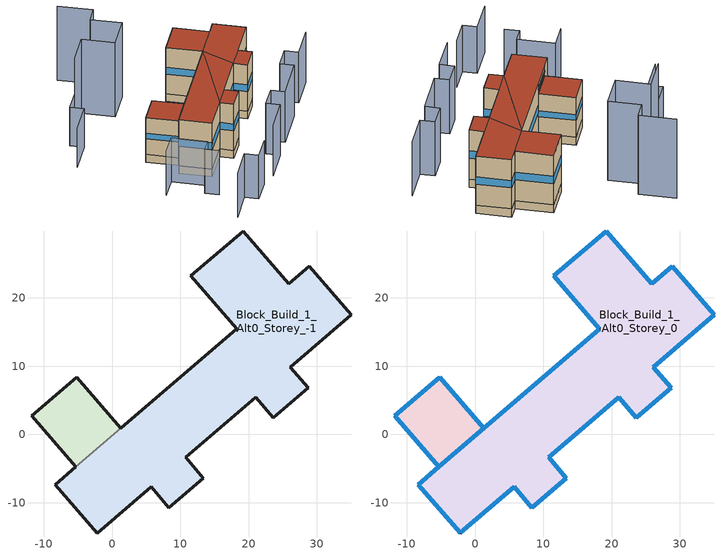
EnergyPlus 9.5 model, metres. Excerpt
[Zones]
Block_Build_0_Alt0_Storey_-1
 floor ground (Project Basement Floor): -5.15,8.4 1.3,0.9 -5.27,-4.75 -11.75,2.73 z-2.5
 wall ground (Project Basement Wall): 1.3,0.9 -5.15,8.4 -11.75,2.73 -5.27,-4.75 z-2.5:0
 wall to Block_Build_1_Alt0_Storey_-1 (Project Partition): -5.27,-4.75 1.3,0.9 z-2.5:0
Block_Build_1_Alt0_Storey_-1
 floor ground (Project Basement Floor): 28.9,24.63 35.02,17.52 26.07,9.83 28.69,6.8 23.61,2.43 21.01,5.48 10.81,-3.31 13.36,-6.39 8.28,-10.74 5.72,-7.66 -2.19,-14.42 -8.31,-7.36 18.22,15.44 11.52,23.22 19.19,29.78 25.86,22.03 z-2.5
 wall ground (Project Basement Wall): -5.27,-4.75 -8.31,-7.36 -2.19,-14.42 5.72,-7.66 8.28,-10.74 13.36,-6.39 10.81,-3.31 21.01,5.48 23.61,2.43 28.69,6.8 26.07,9.83 35.02,17.52 28.9,24.63 25.86,22.03 19.19,29.78 11.52,23.22 18.22,15.44 1.3,0.9 z-2.5:0
Block_Build_0_Alt0_Storey_0
 floor to Block_Build_0_Alt0_Storey_-1 (Project Heated1rstFloor): -5.15,8.4 1.3,0.9 -5.27,-4.75 -11.75,2.73 z0
 wall outside (Project Wall): 1.3,0.9 -5.15,8.4 -11.75,2.73 -5.27,-4.75 z0:12
 wall to Block_Build_1_Alt0_Storey_0 (Project Partition): -5.27,-4.75 1.3,0.9 z0:12
 window (Project External Window): 1.3,0.9 -5.15,8.4 / -5.16,8.4 -11.75,2.74 / -11.75,2.73 -5.28,-4.75 z5.1:6.9
 roof outside (Project Flat Roof): 1.3,0.9 -5.15,8.4 -11.75,2.73 -5.27,-4.75 z12
Block_Build_1_Alt0_Storey_0
 floor to Block_Build_1_Alt0_Storey_-1 (Project Heated1rstFloor): 28.9,24.63 35.02,17.52 26.07,9.83 28.69,6.8 23.61,2.43 21.01,5.48 10.81,-3.31 13.36,-6.39 8.28,-10.74 5.72,-7.66 -2.19,-14.42 -8.31,-7.36 18.22,15.44 11.52,23.22 19.19,29.78 25.86,22.03 z0
 wall outside (Project Wall): -5.27,-4.75 -8.31,-7.36 -2.19,-14.42 5.72,-7.66 8.28,-10.74 13.36,-6.39 10.81,-3.31 21.01,5.48 23.61,2.43 28.69,6.8 26.07,9.83 35.02,17.52 28.9,24.63 25.86,22.03 19.19,29.78 11.52,23.22 18.22,15.44 1.3,0.9 z0:15; 1.3,0.9 -5.27,-4.75 z12:15
 window (Project External Window): -8.31,-7.36 -2.19,-14.42 / -2.19,-14.42 5.72,-7.66 / 5.72,-7.66 8.28,-10.73 / 8.28,-10.73 13.36,-6.39 / 13.36,-6.39 10.81,-3.31 / 10.81,-3.31 21.01,5.47 / 21.01,5.47 23.6,2.43 / 23.61,2.43 28.69,6.8 / 28.69,6.8 26.07,9.82 / 26.08,9.83 35.02,17.52 / 35.02,17.52 28.9,24.63 / 28.9,24.63 25.87,22.03 / 25.86,22.03 19.19,29.77 / 19.19,29.78 11.53,23.22 / 11.53,23.21 18.22,15.44 / -5.28,-4.75 -8.31,-7.35 / 18.22,15.43 1.31,0.91 z6.38:8.62; 1.3,0.9 -5.27,-4.75 z13.28:13.72
 roof outside (Project Flat Roof): 10.81,-3.31 21.01,5.48 18.22,15.44 5.72,-7.66 z15; 28.69,6.8 26.07,9.83 21.01,5.48 23.61,2.43 z15; 13.36,-6.39 10.81,-3.31 5.72,-7.66 8.28,-10.74 z15; 5.72,-7.66 18.22,15.44 -8.31,-7.36 -2.19,-14.42 z15; 25.86,22.03 19.19,29.78 11.52,23.22 18.22,15.44 z15; 26.07,9.83 35.02,17.52 28.9,24.63 25.86,22.03 18.22,15.44 21.01,5.48 z15
shading: -30.34,9.4 -22.71,15.98 / -22.71,15.98 -25.32,19.01 / -25.32,19.01 -20.05,23.56 z0:12.6; -8.71,-25.69 -11.31,-22.65 / -11.31,-22.65 -8.27,-20.05 / -8.27,-20.05 -14.91,-12.29 / -14.91,-12.29 -20.2,-16.76 z0:14.3; 4.14,-29.17 -1.56,-34.04 / -1.56,-34.04 -4.16,-31 / -4.16,-31 -11.76,-37.51 z0:14.2; -20.05,23.56 -12.65,29.94 / -12.65,29.94 -6.5,22.81 / -6.5,22.81 1.14,29.39 / 1.14,29.39 -4.67,36.14 / -4.67,36.14 -0.89,39.43 / -0.89,39.43 -7.45,47.1 z0:24.1; 44.98,3.83 37.12,-2.92 / 37.12,-2.92 34.51,0.11 / 34.51,0.11 29.4,-4.26 / 29.4,-4.26 32.01,-7.29 / 32.01,-7.29 21.83,-16.12 / 21.83,-16.12 19.19,-13.11 / 19.19,-13.11 14.11,-17.45 / 14.11,-17.45 16.71,-20.49 / 16.71,-20.49 8.79,-27.24 z0:16.4
[Building]
None: North Axis=0; Terrain=Suburbs; Loads Convergence Tolerance Value=0.04; Temperature Convergence Tolerance Value=0.4; Solar Distribution=FullExterior; Maximum Number of Warmup Days=25; Minimum Number of Warmup Days=6
[Site:Location]
WeatherData/USA_CA_San.Francisco.Intl.AP.724940_TMY3.epw: Latitude=37.62; Longitude=-122.4; Time Zone=-8; Elevation=2
[SizingPeriod:DesignDay] Day of Month=21; Humidity Condition Type=Wetbulb; Barometric Pressure=100594; Rain Indicator=No; Snow Indicator=No; Daylight Saving Time Indicator=No; Solar Model Indicator=ASHRAEClearSky
Name | Month | Day Type | Maximum DryBulb Temperature | Daily DryBulb Temperature Range | Wetbulb or DewPoint at Maximum DryBulb | Wind Speed | Wind Direction | Sky Clearness
DENVER_STAPLETON Ann Htg 99.6% Condns DB | 12 | WinterDesignDay | -20 | 0 | -20 | 2.3 | 180 | 0
DENVER_STAPLETON Ann Clg .4% Condns DB=>MWB | 7 | SummerDesignDay | 34.1 | 15.2 | 15.8 | 4 | 120 | 1
[SITE:GROUNDTEMPERATURE:BUILDINGSURFACE]
15, 15, 15, 15, 15, 15, 15, 15, 15, 15, 15, 15
[MATERIAL] Solar Absorptance=0.7; Visible Absorptance=0.7
Name | Roughness | Thickness | Conductivity | Density | Specific Heat | Thermal Absorptance
Basement Floor; Heated1rstFloor Inertia | Rough | 0.1 | 0.9 | 2300 | 1000 | 0.9
Heated1rstFloor Insulation | Rough | 0.15 | 0.035 | 150 | 1000 | 0.9
Roof Insulation | Rough | 0.334 | 0.03 | 150 | 1000 | 0.9
Wall Inertia | Rough | 0.2 | 0.9 | 2300 | 1000 | 0.9
Wall Insulation | Rough | 0.188 | 0.03 | 150 | 1000 | 0.9
HeatedZoneIntMass; NonHeatedZoneIntMass | Rough | 0.1 | 0.3 | 600 | 1400 | 0.9
AirWallMaterial | MediumSmooth | 0.01 | 0.6 | 800 | 1000 | 0.95
[WINDOWMATERIAL:SIMPLEGLAZINGSYSTEM]
Window: UFactor=1.013; Solar Heat Gain Coefficient=0.7; Visible Transmittance=0.8
[CONSTRUCTION]
Project Wall: Wall Inertia, Wall Insulation
Project Basement Wall: Wall Inertia
Project Partition: AirWallMaterial
Project Basement Floor: Basement Floor
Project Flat Roof: Roof Insulation
Project External Window: Window
Project Heated1rstFloor: Heated1rstFloor Inertia, Heated1rstFloor Insulation
HeatedZoneIntMassObj: HeatedZoneIntMass
NonHeatedZoneIntMassObj: NonHeatedZoneIntMass
[ZONE] Type=1; Multiplier=1; Ceiling Height=autocalculate; Volume=autocalculate; Floor Area=autocalculate; Part of Total Floor Area=Yes
Block_Build_0_Alt0_Storey_-1; Block_Build_0_Alt0_Storey_0; Block_Build_1_Alt0_Storey_-1; Block_Build_1_Alt0_Storey_0
[INTERNALMASS]
Name | Construction | Zone or ZoneList | Surface Area
Block_Build_0_Alt0_Storey_-1IntMass | NonHeatedZoneIntMassObj | Block_Build_0_Alt0_Storey_-1 | 172
Block_Build_1_Alt0_Storey_-1IntMass | NonHeatedZoneIntMassObj | Block_Build_1_Alt0_Storey_-1 | 1234
Block_Build_0_Alt0_Storey_0IntMass | HeatedZoneIntMassObj | Block_Build_0_Alt0_Storey_0 | 687
Block_Build_1_Alt0_Storey_0IntMass | HeatedZoneIntMassObj | Block_Build_1_Alt0_Storey_0 | 6168
[PEOPLE] Number of People Calculation Method=People; Number of People=1; Fraction Radiant=0.3; Sensible Heat Fraction=autocalculate; Activity Level Schedule=OccupActivity; Carbon Dioxide Generation Rate=3.82e-08; Enable ASHRAE 55 Comfort Warnings=No; Mean Radiant Temperature Calculation Type=ZoneAveraged; Work Efficiency Schedule=WorkEfficiency; Clothing Insulation Calculation Method=ClothingInsulationSchedule; Clothing Insulation Schedule=ClothingInsulation; Air Velocity Schedule=Airvelocity; Thermal Comfort Model 1 Type=FANGER
Name | Zone or ZoneList | Number of People Schedule
Block_Build_0_Alt0_Storey_0 Occ | Block_Build_0_Alt0_Storey_0 | OfficeOccuSchedule 1
Block_Build_1_Alt0_Storey_0 Occ | Block_Build_1_Alt0_Storey_0 | OfficeOccuSchedule 3
[ELECTRICEQUIPMENT] Schedule=LoadSchedule; Design Level Calculation Method=Watts/Area; Fraction Latent=0; Fraction Radiant=0; Fraction Lost=0; EndUse Subcategory=General
Name | Zone or ZoneList | Watts per Zone Floor Area
Block_Build_0_Alt0_Storey_0Load | Block_Build_0_Alt0_Storey_0 | 0.04
Block_Build_1_Alt0_Storey_0Load | Block_Build_1_Alt0_Storey_0 | 0.05
[ZONEINFILTRATION:DESIGNFLOWRATE] Schedule=AlwaysON; Design Flow Rate Calculation Method=AirChanges/Hour; Air Changes per Hour=1; Constant Term Coefficient=1; Temperature Term Coefficient=0; Velocity Term Coefficient=0; Velocity Squared Term Coefficient=0
Name | Zone or ZoneList
Block_Build_0_Alt0_Storey_-1Leak | Block_Build_0_Alt0_Storey_-1
Block_Build_1_Alt0_Storey_-1Leak | Block_Build_1_Alt0_Storey_-1
[ZONEINFILTRATION:FLOWCOEFFICIENT] Schedule=AlwaysON; Stack Coefficient=0.107; Pressure Exponent=0.667; Wind Coefficient=0.167; Shelter Factor=0.61
Name | Zone | Flow Coefficient
Block_Build_0_Alt0_Storey_0Leak | Block_Build_0_Alt0_Storey_0 | 0.0423417
Block_Build_1_Alt0_Storey_0Leak | Block_Build_1_Alt0_Storey_0 | 0.278454
[ZONEVENTILATION:DESIGNFLOWRATE] Schedule=AlwaysON; Design Flow Rate Calculation Method=AirChanges/Hour; Air Changes per Hour=4; Ventilation Type=Natural; Fan Pressure Rise=0; Fan Total Efficiency=1; Constant Term Coefficient=1; Temperature Term Coefficient=0; Velocity Term Coefficient=0; Velocity Squared Term Coefficient=0; Minimum Indoor Temperature=26; Maximum Indoor Temperature=100; Delta Temperature=1; Minimum Outdoor Temperature=-100; Maximum Outdoor Temperature=100; Maximum Wind Speed=40
Name | Zone or ZoneList
Block_Build_0_Alt0_Storey_0FreeCool | Block_Build_0_Alt0_Storey_0
Block_Build_1_Alt0_Storey_0FreeCool | Block_Build_1_Alt0_Storey_0
[HVACTEMPLATE:THERMOSTAT]
ResidZone: Constant Heating Setpoint=20.064; Constant Cooling Setpoint=50
[HVACTEMPLATE:ZONE:IDEALLOADSAIRSYSTEM] Template Thermostat=ResidZone; Maximum Heating Supply Air Temperature=50; Minimum Cooling Supply Air Temperature=13; Maximum Heating Supply Air Humidity Ratio=0.0156; Minimum Cooling Supply Air Humidity Ratio=0.0077; Heating Limit=NoLimit; Cooling Limit=NoLimit; Dehumidification Control Type=ConstantSensibleHeatRatio; Cooling Sensible Heat Ratio=0.7; Dehumidification Setpoint=60; Humidification Control Type=None; Humidification Setpoint=30; Outdoor Air Method=Sum; Outdoor Air Flow Rate per Person=0.007; Outdoor Air Flow Rate per Zone=0; Demand Controlled Ventilation Type=OccupancySchedule; Outdoor Air Economizer Type=NoEconomizer; Heat Recovery Type=Sensible; Sensible Heat Recovery Effectiveness=0.9; Latent Heat Recovery Effectiveness=0
Name | Maximum Sensible Heating Capacity | Outdoor Air Flow Rate per Zone Floor Area
Block_Build_0_Alt0_Storey_0 | 8592.75 | 0.0014
Block_Build_1_Alt0_Storey_0 | 77105.4 | 0.00175
[ENERGYMANAGEMENTSYSTEM:SENSOR]
Name | OutputVariable or OutputMeter Index Key | OutputVariable or OutputMeter
T0 | Block_Build_0_Alt0_Storey_0 | Zone Mean Air Temperature
T1 | Block_Build_1_Alt0_Storey_0 | Zone Mean Air Temperature
OutDryBulb | Environment | Site Outdoor Air Drybulb Temperature
Pow0 | Block_Build_0_Alt0_Storey_0 IDEAL LOADS AIR SYSTEM | Zone Ideal Loads Supply Air Total Heating Rate
Pow1 | Block_Build_1_Alt0_Storey_0 IDEAL LOADS AIR SYSTEM | Zone Ideal Loads Supply Air Total Heating Rate
DHWPow | DHW | Water Use Equipment Heating Rate
[ENERGYMANAGEMENTSYSTEM:PROGRAMCALLINGMANAGER]
AverageBuildingTemperature0: EndOfZoneTimestepBeforeZoneReporting; AverageZoneTemps_0; AverageZoneTemps
AverageBuildingTemperature1: EndOfZoneTimestepBeforeZoneReporting; AverageZoneTemps_1; AverageZoneTemps
Compute Total Building Heat Pow: EndOfZoneTimestepBeforeZoneReporting; TotZonePow
Compute Total DHW Heat Pow: EndOfZoneTimestepBeforeZoneReporting; prgmDHWPow
[ENERGYMANAGEMENTSYSTEM:PROGRAM]
AverageZoneTemps: SET SumNumerator = T0*Vol0+T1*Vol1; SET SumDenominator  = Vol0+Vol1; SET AverageBuildingTemp  = SumNumerator / SumDenominator
AverageZoneTemps_0: IF T0 < 21; SET Zone_Block_Build_0_Alt0_Storey_0_Override = 25; ELSE; SET Zone_BLOCK_BUILD_0_ALTO_STOREY_0_Override = 15; ENDIF
AverageZoneTemps_1: IF T1 < 21; SET Zone_Block_Build_1_Alt0_Storey_0_Override = 25; ELSE; SET Zone_BLOCK_BUILD_0_ALTO_STOREY_0_Override = 15; ENDIF
TotZonePow: SET TotBuildPow = Pow0+Pow1
prgmDHWPow: SET TotDHWPow = DHWPow
[ENERGYMANAGEMENTSYSTEM:GLOBALVARIABLE]
AverageBuildingTemp
TotBuildPow
TotDHWPow
[ENERGYMANAGEMENTSYSTEM:OUTPUTVARIABLE] Type of Data in Variable=Averaged; Update Frequency=ZoneTimeStep
Name | EMS Variable
Mean Heated Zones Air Temperature | AverageBuildingTemp
Total Building Heating Power | TotBuildPow
Total DHW Heating Power | TotDHWPow
[ENERGYMANAGEMENTSYSTEM:INTERNALVARIABLE] Internal Data Type=Zone Air Volume
Name | Internal Data Index Key
Vol0 | Block_Build_0_Alt0_Storey_0
Vol1 | Block_Build_1_Alt0_Storey_0
[GENERATOR:PHOTOVOLTAIC] Module Performance=Simple PV Flat; Heat Transfer Integration Mode=Decoupled; Number of Series Strings in Parallel=1; Number of Modules in Series=1
Name | Surface
PV_On_Block_Build_0_Alt0_Storey_0 Roof 0001 | Block_Build_0_Alt0_Storey_0 Roof 0001
PV_On_Block_Build_1_Alt0_Storey_0 Roof 0001_0 | Block_Build_1_Alt0_Storey_0 Roof 0001_0
PV_On_Block_Build_1_Alt0_Storey_0 Roof 0001_1 | Block_Build_1_Alt0_Storey_0 Roof 0001_1
PV_On_Block_Build_1_Alt0_Storey_0 Roof 0001_2 | Block_Build_1_Alt0_Storey_0 Roof 0001_2
PV_On_Block_Build_1_Alt0_Storey_0 Roof 0001_3 | Block_Build_1_Alt0_Storey_0 Roof 0001_3
PV_On_Block_Build_1_Alt0_Storey_0 Roof 0001_4 | Block_Build_1_Alt0_Storey_0 Roof 0001_4
PV_On_Block_Build_1_Alt0_Storey_0 Roof 0001_5 | Block_Build_1_Alt0_Storey_0 Roof 0001_5
[PHOTOVOLTAICPERFORMANCE:SIMPLE]
Simple PV Flat: Fraction of Surface Area with Active Solar Cells=0.66; Conversion Efficiency Input Mode=Fixed; Value for Cell Efficiency if Fixed=0.15
[ELECTRICLOADCENTER:GENERATORS]
PV_Generators_FlatRoofs: Generator 1=PV_On_Block_Build_0_Alt0_Storey_0 Roof 0001; Generator 1 Rated Electric Power Output=10000; Generator 2=PV_On_Block_Build_1_Alt0_Storey_0 Roof 0001_0; Generator 2 Rated Electric Power Output=10000; Generator 3=PV_On_Block_Build_1_Alt0_Storey_0 Roof 0001_1; Generator 3 Rated Electric Power Output=10000; Generator 4=PV_On_Block_Build_1_Alt0_Storey_0 Roof 0001_2; Generator 4 Rated Electric Power Output=10000; Generator 5=PV_On_Block_Build_1_Alt0_Storey_0 Roof 0001_3; Generator 5 Rated Electric Power Output=10000; Generator 6=PV_On_Block_Build_1_Alt0_Storey_0 Roof 0001_4; Generator 6 Rated Electric Power Output=10000; Generator 7=PV_On_Block_Build_1_Alt0_Storey_0 Roof 0001_5; Generator 7 Rated Electric Power Output=10000
[ELECTRICLOADCENTER:INVERTER:SIMPLE]
PV_Inverter: Availability Schedule=Always On PV; Radiative Fraction=0
[ELECTRICLOADCENTER:DISTRIBUTION]
PV_Distribution: Generator List=PV_Generators_FlatRoofs; Generator Operation Scheme Type=Baseload; Electrical Buss Type=AlternatingCurrent; Inverter=PV_Inverter; Storage Operation Scheme=TrackFacilityElectricDemandStoreExcessOnSite; Maximum Storage State of Charge Fraction=1; Minimum Storage State of Charge Fraction=0
[WATERUSE:EQUIPMENT]
DHW: EndUse Subcategory=General; Peak Flow Rate=1.14669e-08; Flow Rate Fraction Schedule=WaterTaps; Target Temperature Schedule=TargetWaterTemp; Hot Water Supply Temperature Schedule=HotWaterTemp; Cold Water Supply Temperature Schedule=ColdWaterTemp
[SCHEDULE:COMPACT]
AlwaysON; Always On PV: Through: 12/31, For: AllDays, Until: 24:00, 1
OccupActivity: Through: 12/31, For: AllDays, Until: 24:00, 70
WorkEfficiency: Through: 12/31, For: AllDays, Until: 24:00, 0.5
ClothingInsulation: Through: 05/31, For: AllDays, Until: 24:00, 2, Through: 09/30, For: AllDays, Until: 24:00, 2, Through: 12/31, For: AllDays, Until: 24:00, 2
Airvelocity: Through: 12/31, For: AllDays, Until: 24:00, 0.2
OfficeOccuSchedule 1: Through: 12/31, For: AllDays, Until: 08:00, 0, Until: 18:00, 15.47, Until: 24:00, 0
OfficeOccuSchedule 3: Through: 12/31, For: AllDays, Until: 08:00, 0, Until: 18:00, 138.79, Until: 24:00, 0
HotWaterTemp: Through: 12/31, For: AllDays, Until: 24:00, 55
TargetWaterTemp: Through: 12/31, For: AllDays, Until: 24:00, 37
[SCHEDULE:FILE] Column Number=1; Rows to Skip at Top=0; Number of Hours of Data=8760; Column Separator=Comma; Interpolate to Timestep=No
Name | File
LoadSchedule | /Users/alizad/PycharmProjects/NewWorking-MUBES/examples/Ex5-Calibration/Build_1/InputFiles/Building1_winter.txt
Watertaps | /Users/alizad/PycharmProjects/NewWorking-MUBES/examples/Ex5-Calibration/Build_1/InputFiles/domestic_hot_water_40_apartments.txt
ColdWaterTemp | /Users/alizad/PycharmProjects/NewWorking-MUBES/examples/Ex5-Calibration/Build_1/InputFiles/cold_water_temperature_stockholm.txt
